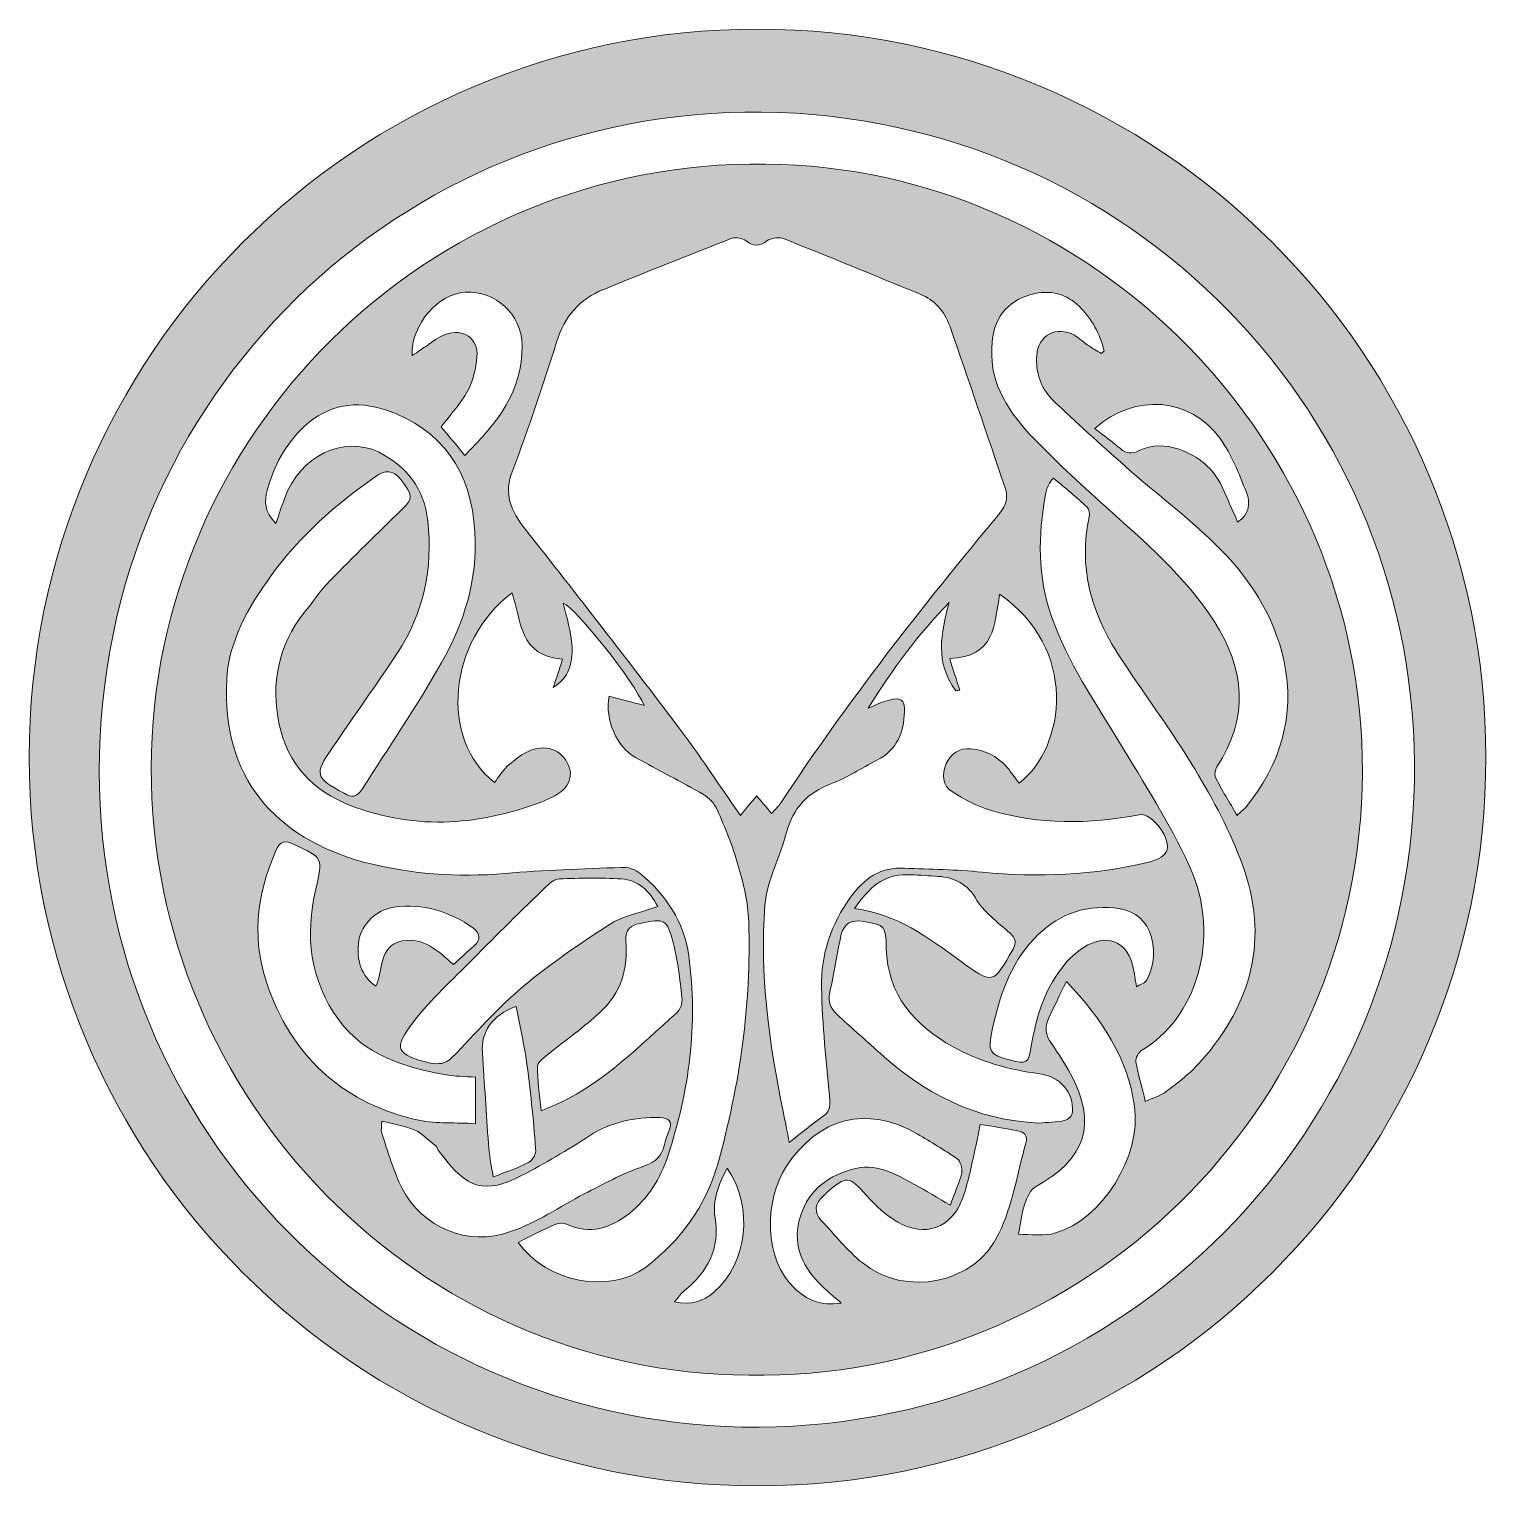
# Model space of a CAD drawing. Header units: inches. Extents: x -8.9 to 6.9, y 0.1 to 10.3.
# Drawn here: x 0.164 to 3.164, y 3.728 to 6.728 of the extents above; entities that cross this region are included whole.
import ezdxf

# ---------------------------------------------------------------- set-up
doc = ezdxf.new("R2010")
doc.units = ezdxf.units.IN
doc.header["$MEASUREMENT"] = 0
doc.layers.add('CTHULU PACK 1-10', color=7, linetype='Continuous', lineweight=0)

msp = doc.modelspace()

# ---------------------------------------------------------------- hatches: boundary and pattern name
at = {"layer": 'CTHULU PACK 1-10', "true_color": 0x000000, "transparency": 33554687}
h = msp.add_hatch(color=18, dxfattribs=at)
h.dxf.hatch_style = 2
edge = h.paths.add_edge_path()
edge.add_spline(control_points=[(2.6167, 5.8849), (2.6403, 5.8515), (2.6556, 5.8126), (2.6709, 5.7737), (2.6792, 5.7529), (2.6778, 5.7293), (2.6528, 5.7126), (2.6417, 5.7376), (2.632, 5.7612), (2.6209, 5.7849), (2.6028, 5.8237), (2.5723, 5.8487), (2.532, 5.8626), (2.5042, 5.8724), (2.4765, 5.8724), (2.4501, 5.8599), (2.4348, 5.8529), (2.4237, 5.8529), (2.4112, 5.864), (2.3945, 5.8779), (2.3778, 5.8904), (2.3584, 5.9057), (2.4431, 5.9793), (2.5542, 5.9696), (2.6167, 5.8849)], knot_values=[0, 0, 0, 0, 1, 1, 1, 2, 2, 2, 3, 3, 3, 4, 4, 4, 5, 5, 5, 6, 6, 6, 7, 7, 7, 8, 8, 8, 8], degree=3, periodic=0)
edge = h.paths.add_edge_path()
edge.add_spline(control_points=[(2.6681, 5.1237), (2.664, 5.1196), (2.6584, 5.1154), (2.6515, 5.1085), (2.6362, 5.1362), (2.6195, 5.1612), (2.607, 5.1876), (2.6042, 5.1932), (2.607, 5.2029), (2.6098, 5.2085), (2.6765, 5.3099), (2.6681, 5.4112), (2.6042, 5.5085), (2.5445, 5.6015), (2.4612, 5.6724), (2.3806, 5.7446), (2.3265, 5.7932), (2.2737, 5.8418), (2.2237, 5.8946), (2.1751, 5.9474), (2.139, 6.0071), (2.1473, 6.0849), (2.1528, 6.139), (2.1834, 6.1724), (2.2362, 6.1835), (2.2709, 6.1904), (2.3001, 6.1821), (2.3265, 6.1571), (2.3528, 6.1307), (2.3695, 6.1001), (2.3778, 6.0654), (2.3765, 6.064), (2.3737, 6.0612), (2.3723, 6.0599), (2.3626, 6.0654), (2.3528, 6.071), (2.3431, 6.0779), (2.3348, 6.0835), (2.3265, 6.0918), (2.3167, 6.0974), (2.2792, 6.1182), (2.2417, 6.0974), (2.239, 6.0557), (2.2362, 6.021), (2.2473, 5.989), (2.2709, 5.9654), (2.3195, 5.9182), (2.3695, 5.8737), (2.4209, 5.8279), (2.482, 5.7737), (2.5473, 5.7251), (2.6056, 5.6682), (2.6751, 5.6015), (2.7278, 5.521), (2.7487, 5.4251), (2.7709, 5.314), (2.7417, 5.2126), (2.6681, 5.1237)], knot_values=[0, 0, 0, 0, 1, 1, 1, 2, 2, 2, 3, 3, 3, 4, 4, 4, 5, 5, 5, 6, 6, 6, 7, 7, 7, 8, 8, 8, 9, 9, 9, 10, 10, 10, 11, 11, 11, 12, 12, 12, 13, 13, 13, 14, 14, 14, 15, 15, 15, 16, 16, 16, 17, 17, 17, 18, 18, 18, 19, 19, 19, 19], degree=3, periodic=0)
edge = h.paths.add_edge_path()
edge.add_spline(control_points=[(2.5778, 4.6029), (2.557, 4.5793), (2.5306, 4.5585), (2.5042, 4.539), (2.4931, 4.5307), (2.4792, 4.5279), (2.4626, 4.5196), (2.4556, 4.5501), (2.4473, 4.5751), (2.4431, 4.6015), (2.4417, 4.6085), (2.4487, 4.621), (2.4556, 4.6251), (2.5626, 4.6876), (2.6237, 4.8515), (2.5528, 5.0057), (2.5126, 5.0932), (2.4598, 5.1751), (2.4098, 5.2585), (2.3584, 5.3432), (2.3028, 5.4237), (2.2695, 5.5182), (2.2403, 5.6001), (2.2417, 5.6849), (2.257, 5.7696), (2.2584, 5.7779), (2.2612, 5.7849), (2.2653, 5.7932), (2.2667, 5.796), (2.2681, 5.7974), (2.2737, 5.8029), (2.2973, 5.7835), (2.3209, 5.764), (2.3431, 5.7432), (2.3473, 5.739), (2.3487, 5.7293), (2.3473, 5.7237), (2.3251, 5.6224), (2.3501, 5.5293), (2.4042, 5.4446), (2.457, 5.3626), (2.5153, 5.2862), (2.5653, 5.2029), (2.6028, 5.1404), (2.6376, 5.0751), (2.6626, 5.0071), (2.7181, 4.8557), (2.682, 4.721), (2.5778, 4.6029)], knot_values=[0, 0, 0, 0, 1, 1, 1, 2, 2, 2, 3, 3, 3, 4, 4, 4, 5, 5, 5, 6, 6, 6, 7, 7, 7, 8, 8, 8, 9, 9, 9, 10, 10, 10, 11, 11, 11, 12, 12, 12, 13, 13, 13, 14, 14, 14, 15, 15, 15, 16, 16, 16, 16], degree=3, periodic=0)
edge = h.paths.add_edge_path()
edge.add_spline(control_points=[(2.2778, 4.2487), (2.2542, 4.2418), (2.2265, 4.246), (2.2015, 4.246), (2.2056, 4.2668), (2.207, 4.2876), (2.214, 4.3071), (2.2181, 4.321), (2.2265, 4.339), (2.2376, 4.3446), (2.3403, 4.4001), (2.364, 4.4751), (2.3084, 4.5765), (2.2973, 4.5974), (2.2834, 4.6182), (2.2695, 4.639), (2.257, 4.6557), (2.2542, 4.6724), (2.264, 4.6918), (2.2751, 4.7154), (2.2862, 4.739), (2.3001, 4.7668), (2.3737, 4.689), (2.4265, 4.6085), (2.4403, 4.5099), (2.4556, 4.4071), (2.3723, 4.2751), (2.2778, 4.2487)], knot_values=[0, 0, 0, 0, 1, 1, 1, 2, 2, 2, 3, 3, 3, 4, 4, 4, 5, 5, 5, 6, 6, 6, 7, 7, 7, 8, 8, 8, 9, 9, 9, 9], degree=3, periodic=0)
edge = h.paths.add_edge_path()
edge.add_spline(control_points=[(1.8792, 4.1876), (1.8487, 4.2126), (1.8237, 4.2446), (1.7959, 4.2737), (1.7792, 4.2918), (1.782, 4.3099), (1.8001, 4.3251), (1.8015, 4.3265), (1.8042, 4.3293), (1.8056, 4.3307), (1.8487, 4.3682), (1.8515, 4.3668), (1.889, 4.3251), (1.907, 4.3043), (1.9292, 4.2849), (1.9528, 4.271), (2.0084, 4.239), (2.064, 4.2585), (2.0862, 4.3196), (2.0987, 4.3543), (2.1056, 4.3932), (2.114, 4.4293), (2.1167, 4.4418), (2.1195, 4.4557), (2.1223, 4.4724), (2.1487, 4.4682), (2.1723, 4.464), (2.1973, 4.4599), (2.2126, 4.4571), (2.2209, 4.4501), (2.2167, 4.4335), (2.1987, 4.371), (2.189, 4.3057), (2.1612, 4.2474), (2.1126, 4.1432), (1.9681, 4.1154), (1.8792, 4.1876)], knot_values=[0, 0, 0, 0, 1, 1, 1, 2, 2, 2, 3, 3, 3, 4, 4, 4, 5, 5, 5, 6, 6, 6, 7, 7, 7, 8, 8, 8, 9, 9, 9, 10, 10, 10, 11, 11, 11, 12, 12, 12, 12], degree=3, periodic=0)
edge = h.paths.add_edge_path()
edge.add_spline(control_points=[(1.7403, 4.1349), (1.6778, 4.1932), (1.6765, 4.3154), (1.7237, 4.3862), (1.789, 4.4862), (1.889, 4.5126), (1.9931, 4.4529), (2.0209, 4.4362), (2.0487, 4.4196), (2.0751, 4.4015), (2.082, 4.396), (2.0862, 4.3821), (2.0848, 4.3724), (2.0792, 4.3515), (2.0695, 4.3307), (2.0612, 4.3057), (2.0348, 4.321), (2.0112, 4.3362), (1.9876, 4.3487), (1.9473, 4.371), (1.907, 4.3946), (1.857, 4.3793), (1.8028, 4.364), (1.764, 4.3307), (1.7501, 4.2751), (1.7362, 4.2196), (1.7584, 4.1765), (1.7973, 4.139), (1.8084, 4.1279), (1.8209, 4.1182), (1.8362, 4.1043), (1.7931, 4.0974), (1.7653, 4.1112), (1.7403, 4.1349)], knot_values=[0, 0, 0, 0, 1, 1, 1, 2, 2, 2, 3, 3, 3, 4, 4, 4, 5, 5, 5, 6, 6, 6, 7, 7, 7, 8, 8, 8, 9, 9, 9, 10, 10, 10, 11, 11, 11, 11], degree=3, periodic=0)
edge = h.paths.add_edge_path()
edge.add_spline(control_points=[(2.2278, 4.6335), (2.2223, 4.5974), (2.2181, 4.596), (2.1848, 4.6043), (2.1403, 4.6168), (2.1376, 4.6224), (2.1473, 4.6668), (2.1626, 4.7362), (2.1834, 4.8015), (2.2334, 4.8543), (2.2778, 4.9029), (2.3334, 4.9237), (2.3987, 4.9182), (2.432, 4.9154), (2.4584, 4.9001), (2.4709, 4.8696), (2.4848, 4.8362), (2.482, 4.8015), (2.4653, 4.7696), (2.4626, 4.764), (2.4542, 4.7612), (2.4445, 4.7557), (2.4417, 4.7724), (2.4403, 4.7835), (2.4376, 4.7946), (2.4278, 4.8446), (2.3903, 4.8654), (2.3445, 4.8418), (2.3237, 4.8307), (2.3028, 4.8126), (2.289, 4.7918), (2.2542, 4.7474), (2.2376, 4.6918), (2.2278, 4.6335)], knot_values=[0, 0, 0, 0, 1, 1, 1, 2, 2, 2, 3, 3, 3, 4, 4, 4, 5, 5, 5, 6, 6, 6, 7, 7, 7, 8, 8, 8, 9, 9, 9, 10, 10, 10, 11, 11, 11, 11], degree=3, periodic=0)
edge = h.paths.add_edge_path()
edge.add_spline(control_points=[(1.864, 4.9168), (1.8931, 4.9599), (1.9237, 4.9876), (1.9723, 4.9862), (1.9917, 4.9862), (2.0098, 4.9849), (2.0292, 4.9835), (2.064, 4.9821), (2.0917, 4.9724), (2.1126, 4.939), (2.1292, 4.9099), (2.1584, 4.889), (2.1848, 4.8654), (2.1959, 4.8543), (2.1973, 4.8474), (2.1903, 4.8335), (2.1487, 4.7599), (2.1487, 4.7599), (2.0806, 4.8099), (2.0153, 4.8571), (1.9515, 4.9057), (1.864, 4.9168)], knot_values=[0, 0, 0, 0, 1, 1, 1, 2, 2, 2, 3, 3, 3, 4, 4, 4, 5, 5, 5, 6, 6, 6, 7, 7, 7, 7], degree=3, periodic=0)
edge = h.paths.add_edge_path()
edge.add_spline(control_points=[(1.882, 4.8904), (1.9278, 4.8821), (1.9278, 4.8821), (1.9292, 4.8349), (1.932, 4.7376), (1.9876, 4.6765), (2.0667, 4.6321), (2.1223, 4.6015), (2.182, 4.5849), (2.2445, 4.5765), (2.2876, 4.571), (2.3153, 4.539), (2.3126, 4.4974), (2.3126, 4.4918), (2.3042, 4.4821), (2.2973, 4.4807), (2.2792, 4.4765), (2.2612, 4.4765), (2.2431, 4.4751), (2.114, 4.4807), (2.0056, 4.5362), (1.9126, 4.6224), (1.8862, 4.646), (1.8598, 4.6696), (1.8334, 4.6932), (1.8181, 4.7071), (1.807, 4.721), (1.8126, 4.7446), (1.8223, 4.7835), (1.8278, 4.8237), (1.8362, 4.864), (1.8431, 4.8862), (1.8584, 4.8946), (1.882, 4.8904)], knot_values=[0, 0, 0, 0, 1, 1, 1, 2, 2, 2, 3, 3, 3, 4, 4, 4, 5, 5, 5, 6, 6, 6, 7, 7, 7, 8, 8, 8, 9, 9, 9, 10, 10, 10, 11, 11, 11, 11], degree=3, periodic=0)
edge = h.paths.add_edge_path()
edge.add_spline(control_points=[(1.6792, 4.9237), (1.6834, 4.9751), (1.7112, 5.0237), (1.7237, 5.0737), (1.7376, 5.1237), (1.7667, 5.1557), (1.8153, 5.1737), (1.8487, 5.1862), (1.8778, 5.2057), (1.9098, 5.2224), (1.9515, 5.2432), (1.9653, 5.2793), (1.9667, 5.3224), (1.9681, 5.3474), (1.9584, 5.3529), (1.9348, 5.346), (1.9223, 5.3432), (1.9112, 5.3376), (1.8917, 5.3293), (1.9431, 5.4112), (1.9959, 5.4821), (2.0584, 5.5474), (2.0417, 5.4835), (2.0292, 5.4224), (2.0723, 5.3654), (2.0751, 5.3654), (2.0778, 5.3668), (2.0806, 5.3668), (2.0737, 5.3876), (2.0667, 5.4085), (2.0598, 5.4321), (2.1528, 5.4335), (2.1515, 5.5015), (2.1626, 5.564), (2.3237, 5.4543), (2.3001, 5.2501), (2.2028, 5.1751), (2.1959, 5.1849), (2.189, 5.1932), (2.182, 5.2029), (2.1612, 5.2279), (2.1362, 5.2432), (2.1028, 5.246), (2.0792, 5.2474), (2.0626, 5.2362), (2.0528, 5.2154), (2.0431, 5.1932), (2.0445, 5.1696), (2.0653, 5.1571), (2.089, 5.1418), (2.1153, 5.1279), (2.1431, 5.1196), (2.2445, 5.089), (2.3459, 5.0904), (2.4501, 5.1099), (2.4765, 5.1154), (2.5195, 5.0571), (2.5056, 5.0335), (2.5001, 5.0224), (2.4834, 5.0154), (2.4695, 5.0126), (2.357, 4.9849), (2.2417, 4.9807), (2.1265, 4.9918), (2.0737, 4.9974), (2.0195, 4.9974), (1.9667, 5.0001), (1.9167, 5.0029), (1.8834, 4.9779), (1.8556, 4.9404), (1.8153, 4.8849), (1.7945, 4.8224), (1.7959, 4.7543), (1.7973, 4.6779), (1.8056, 4.6001), (1.8126, 4.5237), (1.814, 4.5071), (1.8112, 4.4974), (1.7973, 4.4876), (1.7751, 4.4724), (1.7542, 4.4543), (1.7292, 4.4349), (1.7251, 4.4585), (1.7209, 4.4793), (1.7167, 4.4987), (1.6876, 4.6404), (1.6681, 4.7821), (1.6792, 4.9237)], knot_values=[0, 0, 0, 0, 1, 1, 1, 2, 2, 2, 3, 3, 3, 4, 4, 4, 5, 5, 5, 6, 6, 6, 7, 7, 7, 8, 8, 8, 9, 9, 9, 10, 10, 10, 11, 11, 11, 12, 12, 12, 13, 13, 13, 14, 14, 14, 15, 15, 15, 16, 16, 16, 17, 17, 17, 18, 18, 18, 19, 19, 19, 20, 20, 20, 21, 21, 21, 22, 22, 22, 23, 23, 23, 24, 24, 24, 25, 25, 25, 26, 26, 26, 27, 27, 27, 28, 28, 28, 29, 29, 29, 29], degree=3, periodic=0)
edge = h.paths.add_edge_path()
edge.add_spline(control_points=[(1.6292, 5.1085), (1.5848, 5.171), (1.5445, 5.2335), (1.5001, 5.2918), (1.3973, 5.4279), (1.2917, 5.564), (1.1862, 5.6974), (1.1556, 5.7362), (1.1403, 5.771), (1.1598, 5.8196), (1.1931, 5.9071), (1.2223, 5.9946), (1.2501, 6.0835), (1.2667, 6.1362), (1.2973, 6.1724), (1.3473, 6.1918), (1.4348, 6.2279), (1.5237, 6.2626), (1.6112, 6.2974), (1.6195, 6.3001), (1.6334, 6.2974), (1.6403, 6.2918), (1.6556, 6.2807), (1.6681, 6.2793), (1.6834, 6.2918), (1.6917, 6.2974), (1.7056, 6.3001), (1.7153, 6.2974), (1.8098, 6.2599), (1.9042, 6.221), (1.9987, 6.1821), (2.0292, 6.1696), (2.0487, 6.1474), (2.0598, 6.1168), (2.0987, 6.0057), (2.1362, 5.8946), (2.1737, 5.7835), (2.1806, 5.764), (2.1765, 5.7474), (2.1626, 5.7307), (2.0028, 5.539), (1.8487, 5.3418), (1.7112, 5.1335), (1.707, 5.1265), (1.7001, 5.121), (1.6931, 5.1126), (1.682, 5.1265), (1.6723, 5.1362), (1.6626, 5.1487), (1.6515, 5.1362), (1.6403, 5.1237), (1.6292, 5.1085)], knot_values=[0, 0, 0, 0, 1, 1, 1, 2, 2, 2, 3, 3, 3, 4, 4, 4, 5, 5, 5, 6, 6, 6, 7, 7, 7, 8, 8, 8, 9, 9, 9, 10, 10, 10, 11, 11, 11, 12, 12, 12, 13, 13, 13, 14, 14, 14, 15, 15, 15, 16, 16, 16, 17, 17, 17, 17], degree=3, periodic=0)
edge = h.paths.add_edge_path()
edge.add_spline(control_points=[(1.582, 4.3904), (1.557, 4.3029), (1.5056, 4.2335), (1.4334, 4.1779), (1.3598, 4.1224), (1.2306, 4.146), (1.1709, 4.2293), (1.1987, 4.2432), (1.2223, 4.2557), (1.2487, 4.2668), (1.2556, 4.2696), (1.2653, 4.2696), (1.2709, 4.2668), (1.3195, 4.2446), (1.3612, 4.2585), (1.4001, 4.289), (1.439, 4.3196), (1.464, 4.3612), (1.4792, 4.4071), (1.5237, 4.5418), (1.5417, 4.6779), (1.5223, 4.8196), (1.5126, 4.889), (1.4765, 4.9446), (1.4223, 4.989), (1.4126, 4.9974), (1.3959, 5.0029), (1.3834, 5.0015), (1.3042, 4.9987), (1.2237, 4.996), (1.1445, 4.989), (1.0459, 4.9807), (0.9487, 4.9876), (0.8528, 5.0126), (0.6709, 5.0626), (0.5598, 5.1862), (0.5709, 5.3876), (0.5751, 5.4682), (0.6153, 5.5376), (0.6626, 5.6029), (0.7209, 5.6835), (0.7945, 5.7487), (0.8765, 5.8057), (0.8973, 5.821), (0.9126, 5.821), (0.9292, 5.8001), (0.9542, 5.7696), (0.9556, 5.7612), (0.932, 5.739), (0.882, 5.6904), (0.832, 5.6418), (0.7834, 5.5918), (0.764, 5.5724), (0.7487, 5.5487), (0.7306, 5.5265), (0.6765, 5.4585), (0.6612, 5.3793), (0.6792, 5.296), (0.6959, 5.214), (0.7487, 5.1599), (0.8251, 5.1293), (0.9626, 5.0765), (1.0987, 5.0876), (1.232, 5.1418), (1.2751, 5.1599), (1.2876, 5.1876), (1.2723, 5.2168), (1.2556, 5.2487), (1.2209, 5.2571), (1.1834, 5.2362), (1.1709, 5.2293), (1.1598, 5.2196), (1.1487, 5.2099), (1.139, 5.2001), (1.1306, 5.1876), (1.1223, 5.1765), (1.0084, 5.2654), (1.0265, 5.4682), (1.1584, 5.5668), (1.1778, 5.5112), (1.1723, 5.4362), (1.2626, 5.4307), (1.2556, 5.4099), (1.2501, 5.3904), (1.2431, 5.3724), (1.2765, 5.3918), (1.2834, 5.4237), (1.282, 5.4557), (1.2806, 5.4862), (1.2709, 5.5168), (1.264, 5.546), (1.289, 5.5362), (1.4098, 5.3849), (1.4306, 5.3349), (1.4056, 5.3418), (1.3834, 5.3474), (1.3584, 5.3543), (1.3487, 5.3057), (1.3751, 5.2487), (1.4126, 5.2279), (1.4598, 5.2015), (1.507, 5.1779), (1.5528, 5.1515), (1.564, 5.1446), (1.5751, 5.1335), (1.5806, 5.121), (1.5973, 5.0835), (1.6126, 5.046), (1.6237, 5.0071), (1.6348, 4.9696), (1.6445, 4.9293), (1.6459, 4.8904), (1.6515, 4.7196), (1.6278, 4.5543), (1.582, 4.3904)], knot_values=[0, 0, 0, 0, 1, 1, 1, 2, 2, 2, 3, 3, 3, 4, 4, 4, 5, 5, 5, 6, 6, 6, 7, 7, 7, 8, 8, 8, 9, 9, 9, 10, 10, 10, 11, 11, 11, 12, 12, 12, 13, 13, 13, 14, 14, 14, 15, 15, 15, 16, 16, 16, 17, 17, 17, 18, 18, 18, 19, 19, 19, 20, 20, 20, 21, 21, 21, 22, 22, 22, 23, 23, 23, 24, 24, 24, 25, 25, 25, 26, 26, 26, 27, 27, 27, 28, 28, 28, 29, 29, 29, 30, 30, 30, 31, 31, 31, 32, 32, 32, 33, 33, 33, 34, 34, 34, 35, 35, 35, 36, 36, 36, 37, 37, 37, 38, 38, 38, 38], degree=3, periodic=0)
edge = h.paths.add_edge_path()
edge.add_spline(control_points=[(1.5737, 4.1265), (1.5528, 4.1085), (1.5278, 4.0987), (1.4931, 4.1071), (1.5015, 4.1154), (1.5056, 4.1237), (1.5126, 4.1293), (1.5612, 4.1682), (1.5876, 4.2168), (1.5765, 4.2807), (1.5709, 4.3154), (1.5834, 4.3487), (1.6015, 4.3821), (1.657, 4.3015), (1.6431, 4.1862), (1.5737, 4.1265)], knot_values=[0, 0, 0, 0, 1, 1, 1, 2, 2, 2, 3, 3, 3, 4, 4, 4, 5, 5, 5, 5], degree=3, periodic=0)
edge = h.paths.add_edge_path()
edge.add_spline(control_points=[(0.932, 4.3404), (0.914, 4.3765), (0.9028, 4.4168), (0.8903, 4.4543), (0.8876, 4.4612), (0.8903, 4.4682), (0.8903, 4.4793), (0.9153, 4.4724), (0.9376, 4.4696), (0.957, 4.4612), (0.9737, 4.4543), (0.9862, 4.439), (1.0015, 4.4279), (1.0042, 4.4251), (1.0056, 4.4196), (1.0084, 4.4168), (1.0667, 4.3362), (1.1042, 4.3293), (1.1778, 4.3668), (1.2265, 4.3918), (1.2723, 4.4196), (1.3181, 4.4487), (1.3626, 4.4779), (1.4112, 4.4876), (1.4626, 4.4862), (1.482, 4.4862), (1.489, 4.4779), (1.482, 4.4599), (1.4765, 4.4474), (1.4737, 4.4349), (1.4695, 4.421), (1.4626, 4.4015), (1.4487, 4.3932), (1.4265, 4.3849), (1.3848, 4.371), (1.3459, 4.3487), (1.307, 4.3293), (1.257, 4.3029), (1.2084, 4.2696), (1.1556, 4.2515), (1.0681, 4.2196), (0.9737, 4.2599), (0.932, 4.3404)], knot_values=[0, 0, 0, 0, 1, 1, 1, 2, 2, 2, 3, 3, 3, 4, 4, 4, 5, 5, 5, 6, 6, 6, 7, 7, 7, 8, 8, 8, 9, 9, 9, 10, 10, 10, 11, 11, 11, 12, 12, 12, 13, 13, 13, 14, 14, 14, 14], degree=3, periodic=0)
edge = h.paths.add_edge_path()
edge.add_spline(control_points=[(1.0806, 4.8404), (1.0667, 4.8279), (1.0528, 4.8154), (1.0376, 4.8015), (1.007, 4.8293), (0.9765, 4.8585), (0.932, 4.8501), (0.882, 4.839), (0.8945, 4.789), (0.8778, 4.7571), (0.8487, 4.7765), (0.8362, 4.8112), (0.8431, 4.8515), (0.8501, 4.8862), (0.8778, 4.914), (0.9153, 4.9196), (0.9751, 4.9279), (1.0292, 4.9112), (1.0792, 4.8765), (1.0931, 4.864), (1.0945, 4.8529), (1.0806, 4.8404)], knot_values=[0, 0, 0, 0, 1, 1, 1, 2, 2, 2, 3, 3, 3, 4, 4, 4, 5, 5, 5, 6, 6, 6, 7, 7, 7, 7], degree=3, periodic=0)
edge = h.paths.add_edge_path()
edge.add_spline(control_points=[(1.207, 4.4224), (1.2084, 4.4126), (1.2015, 4.3987), (1.1931, 4.3946), (1.1709, 4.3821), (1.1473, 4.3751), (1.1195, 4.364), (1.1153, 4.3904), (1.1112, 4.4112), (1.1098, 4.4321), (1.1056, 4.4946), (1.1015, 4.5571), (1.0973, 4.6196), (1.0945, 4.664), (1.1167, 4.696), (1.1667, 4.7154), (1.1737, 4.6779), (1.182, 4.6432), (1.1876, 4.6071), (1.1959, 4.5446), (1.2028, 4.4835), (1.207, 4.4224)], knot_values=[0, 0, 0, 0, 1, 1, 1, 2, 2, 2, 3, 3, 3, 4, 4, 4, 5, 5, 5, 6, 6, 6, 7, 7, 7, 7], degree=3, periodic=0)
edge = h.paths.add_edge_path()
edge.add_spline(control_points=[(1.3626, 4.8862), (1.3001, 4.846), (1.239, 4.8043), (1.182, 4.7571), (1.1292, 4.7126), (1.0834, 4.6599), (1.0348, 4.6099), (1.0209, 4.596), (1.007, 4.596), (0.9903, 4.5987), (0.9195, 4.6154), (0.9126, 4.6279), (0.9556, 4.6835), (0.9917, 4.7307), (1.0362, 4.771), (1.0778, 4.8126), (1.1278, 4.864), (1.1778, 4.9126), (1.2292, 4.9626), (1.2362, 4.9696), (1.2459, 4.9779), (1.2556, 4.9779), (1.2987, 4.9793), (1.3403, 4.9807), (1.3834, 4.9779), (1.4195, 4.9751), (1.4417, 4.9529), (1.4584, 4.921), (1.4251, 4.9085), (1.3903, 4.9029), (1.3626, 4.8862)], knot_values=[0, 0, 0, 0, 1, 1, 1, 2, 2, 2, 3, 3, 3, 4, 4, 4, 5, 5, 5, 6, 6, 6, 7, 7, 7, 8, 8, 8, 9, 9, 9, 10, 10, 10, 10], degree=3, periodic=0)
edge = h.paths.add_edge_path()
edge.add_spline(control_points=[(1.3931, 4.8501), (1.3917, 4.8737), (1.4015, 4.8821), (1.4223, 4.8862), (1.4723, 4.8974), (1.4778, 4.8946), (1.4903, 4.846), (1.5001, 4.8099), (1.5042, 4.771), (1.5084, 4.7335), (1.5098, 4.7237), (1.5056, 4.7085), (1.4973, 4.7015), (1.4209, 4.6349), (1.3515, 4.5612), (1.257, 4.5168), (1.2473, 4.5126), (1.2376, 4.5085), (1.2181, 4.5001), (1.2153, 4.5349), (1.2098, 4.564), (1.2112, 4.5918), (1.2112, 4.6015), (1.2265, 4.6112), (1.2362, 4.6196), (1.2709, 4.6474), (1.307, 4.6724), (1.339, 4.7029), (1.3834, 4.7418), (1.3973, 4.7946), (1.3931, 4.8501)], knot_values=[0, 0, 0, 0, 1, 1, 1, 2, 2, 2, 3, 3, 3, 4, 4, 4, 5, 5, 5, 6, 6, 6, 7, 7, 7, 8, 8, 8, 9, 9, 9, 10, 10, 10, 10], degree=3, periodic=0)
edge = h.paths.add_edge_path()
edge.add_spline(control_points=[(0.6584, 4.7487), (0.6209, 4.8474), (0.6306, 4.9418), (0.6723, 5.0362), (0.6806, 5.0557), (0.6917, 5.0585), (0.7098, 5.0487), (0.7695, 5.021), (0.7695, 5.021), (0.7542, 4.9571), (0.732, 4.8612), (0.7417, 4.7696), (0.8015, 4.6876), (0.8542, 4.6154), (0.9348, 4.5904), (1.0195, 4.5751), (1.0403, 4.571), (1.0612, 4.571), (1.0834, 4.5696), (1.0834, 4.539), (1.0834, 4.5085), (1.0834, 4.4737), (1.0431, 4.4765), (1.0042, 4.4737), (0.9667, 4.4807), (0.8167, 4.514), (0.7126, 4.6043), (0.6584, 4.7487)], knot_values=[0, 0, 0, 0, 1, 1, 1, 2, 2, 2, 3, 3, 3, 4, 4, 4, 5, 5, 5, 6, 6, 6, 7, 7, 7, 8, 8, 8, 9, 9, 9, 9], degree=3, periodic=0)
edge = h.paths.add_edge_path()
edge.add_spline(control_points=[(0.6542, 5.7779), (0.6681, 5.8279), (0.6917, 5.8737), (0.7306, 5.9099), (0.7806, 5.9557), (0.8376, 5.964), (0.9001, 5.9432), (1.014, 5.9043), (1.0751, 5.8168), (1.082, 5.6918), (1.0876, 5.5946), (1.0598, 5.5043), (1.0126, 5.4224), (0.9626, 5.3335), (0.9042, 5.2487), (0.8501, 5.1626), (0.839, 5.146), (0.8292, 5.1446), (0.8126, 5.1543), (0.7528, 5.1862), (0.7501, 5.1932), (0.789, 5.2487), (0.8334, 5.314), (0.8792, 5.3779), (0.9223, 5.4432), (0.9765, 5.5251), (0.9959, 5.6182), (0.9848, 5.7154), (0.9778, 5.7807), (0.9417, 5.8279), (0.8834, 5.8571), (0.8098, 5.8918), (0.7223, 5.8487), (0.6903, 5.7626), (0.6848, 5.7474), (0.6792, 5.7307), (0.6723, 5.7099), (0.6473, 5.7335), (0.6487, 5.7557), (0.6542, 5.7779)], knot_values=[0, 0, 0, 0, 1, 1, 1, 2, 2, 2, 3, 3, 3, 4, 4, 4, 5, 5, 5, 6, 6, 6, 7, 7, 7, 8, 8, 8, 9, 9, 9, 10, 10, 10, 11, 11, 11, 12, 12, 12, 13, 13, 13, 13], degree=3, periodic=0)
edge = h.paths.add_edge_path()
edge.add_spline(control_points=[(1.0626, 6.1862), (1.1251, 6.189), (1.1778, 6.1418), (1.1792, 6.0765), (1.1806, 5.9821), (1.1278, 5.9168), (1.0612, 5.8501), (1.0431, 5.8724), (1.0278, 5.8904), (1.0126, 5.9085), (1.032, 5.9349), (1.0528, 5.9571), (1.0667, 5.9821), (1.0778, 6.0029), (1.0848, 6.0293), (1.0862, 6.0529), (1.089, 6.0918), (1.0584, 6.1126), (1.0209, 6.0987), (1.007, 6.0946), (0.9945, 6.0835), (0.982, 6.0751), (0.9723, 6.0696), (0.964, 6.0626), (0.9528, 6.0557), (0.9501, 6.1196), (1.007, 6.1835), (1.0626, 6.1862)], knot_values=[0, 0, 0, 0, 1, 1, 1, 2, 2, 2, 3, 3, 3, 4, 4, 4, 5, 5, 5, 6, 6, 6, 7, 7, 7, 8, 8, 8, 9, 9, 9, 9], degree=3, periodic=0)
edge = h.paths.add_edge_path()
edge.add_spline(control_points=[(1.6806, 6.4501), (0.9806, 6.4585), (0.4167, 5.889), (0.4153, 5.2071), (0.414, 4.5237), (0.9681, 3.9599), (1.6459, 3.9557), (2.332, 3.9446), (2.9056, 4.5015), (2.9098, 5.1974), (2.9126, 5.8765), (2.3556, 6.4432), (1.6806, 6.4501)], knot_values=[0, 0, 0, 0, 1, 1, 1, 2, 2, 2, 3, 3, 3, 4, 4, 4, 4], degree=3, periodic=0)
edge = h.paths.add_edge_path()
edge.add_spline(control_points=[(1.632, 3.8487), (0.9042, 3.8654), (0.3084, 4.4543), (0.3084, 5.2001), (0.3084, 5.9751), (0.9334, 6.5654), (1.6723, 6.5571), (2.432, 6.5487), (3.0306, 5.9307), (3.0167, 5.1807), (3.0028, 4.4279), (2.3876, 3.8362), (1.632, 3.8487)], knot_values=[0, 0, 0, 0, 1, 1, 1, 2, 2, 2, 3, 3, 3, 4, 4, 4, 4], degree=3, periodic=0)
edge = h.paths.add_edge_path()
edge.add_spline(control_points=[(1.664, 6.7279), (0.8362, 6.7279), (0.164, 6.0557), (0.164, 5.2279), (0.164, 4.4001), (0.8362, 3.7279), (1.664, 3.7279), (2.4917, 3.7279), (3.164, 4.4001), (3.164, 5.2279), (3.164, 6.0557), (2.4917, 6.7279), (1.664, 6.7279)], knot_values=[0, 0, 0, 0, 1, 1, 1, 2, 2, 2, 3, 3, 3, 4, 4, 4, 4], degree=3, periodic=0)

# ---------------------------------------------------------------- linework, layer by layer
at = {"layer": 'CTHULU PACK 1-10'}
for points, knots in [([(1.664, 6.7279), (0.8362, 6.7279), (0.164, 6.0557), (0.164, 5.2279), (0.164, 4.4001), (0.8362, 3.7279), (1.664, 3.7279), (2.4917, 3.7279), (3.164, 4.4001), (3.164, 5.2279), (3.164, 6.0557), (2.4917, 6.7279), (1.664, 6.7279)], [0, 0, 0, 0, 1, 1, 1, 2, 2, 2, 3, 3, 3, 4, 4, 4, 4]), ([(1.632, 3.8487), (0.9042, 3.8654), (0.3084, 4.4543), (0.3084, 5.2001), (0.3084, 5.9751), (0.9334, 6.5654), (1.6723, 6.5571), (2.432, 6.5487), (3.0306, 5.9307), (3.0167, 5.1807), (3.0028, 4.4279), (2.3876, 3.8362), (1.632, 3.8487)], [0, 0, 0, 0, 1, 1, 1, 2, 2, 2, 3, 3, 3, 4, 4, 4, 4]), ([(1.6806, 6.4501), (0.9806, 6.4585), (0.4167, 5.889), (0.4153, 5.2071), (0.414, 4.5237), (0.9681, 3.9599), (1.6459, 3.9557), (2.332, 3.9446), (2.9056, 4.5015), (2.9098, 5.1974), (2.9126, 5.8765), (2.3556, 6.4432), (1.6806, 6.4501)], [0, 0, 0, 0, 1, 1, 1, 2, 2, 2, 3, 3, 3, 4, 4, 4, 4]), ([(1.6292, 5.1085), (1.5848, 5.171), (1.5445, 5.2335), (1.5001, 5.2918), (1.3973, 5.4279), (1.2917, 5.564), (1.1862, 5.6974), (1.1556, 5.7362), (1.1403, 5.771), (1.1598, 5.8196), (1.1931, 5.9071), (1.2223, 5.9946), (1.2501, 6.0835), (1.2667, 6.1362), (1.2973, 6.1724), (1.3473, 6.1918), (1.4348, 6.2279), (1.5237, 6.2626), (1.6112, 6.2974), (1.6195, 6.3001), (1.6334, 6.2974), (1.6403, 6.2918), (1.6556, 6.2807), (1.6681, 6.2793), (1.6834, 6.2918), (1.6917, 6.2974), (1.7056, 6.3001), (1.7153, 6.2974), (1.8098, 6.2599), (1.9042, 6.221), (1.9987, 6.1821), (2.0292, 6.1696), (2.0487, 6.1474), (2.0598, 6.1168), (2.0987, 6.0057), (2.1362, 5.8946), (2.1737, 5.7835), (2.1806, 5.764), (2.1765, 5.7474), (2.1626, 5.7307), (2.0028, 5.539), (1.8487, 5.3418), (1.7112, 5.1335), (1.707, 5.1265), (1.7001, 5.121), (1.6931, 5.1126), (1.682, 5.1265), (1.6723, 5.1362), (1.6626, 5.1487), (1.6515, 5.1362), (1.6403, 5.1237), (1.6292, 5.1085)], [0, 0, 0, 0, 1, 1, 1, 2, 2, 2, 3, 3, 3, 4, 4, 4, 5, 5, 5, 6, 6, 6, 7, 7, 7, 8, 8, 8, 9, 9, 9, 10, 10, 10, 11, 11, 11, 12, 12, 12, 13, 13, 13, 14, 14, 14, 15, 15, 15, 16, 16, 16, 17, 17, 17, 17]), ([(1.0626, 6.1862), (1.1251, 6.189), (1.1778, 6.1418), (1.1792, 6.0765), (1.1806, 5.9821), (1.1278, 5.9168), (1.0612, 5.8501), (1.0431, 5.8724), (1.0278, 5.8904), (1.0126, 5.9085), (1.032, 5.9349), (1.0528, 5.9571), (1.0667, 5.9821), (1.0778, 6.0029), (1.0848, 6.0293), (1.0862, 6.0529), (1.089, 6.0918), (1.0584, 6.1126), (1.0209, 6.0987), (1.007, 6.0946), (0.9945, 6.0835), (0.982, 6.0751), (0.9723, 6.0696), (0.964, 6.0626), (0.9528, 6.0557), (0.9501, 6.1196), (1.007, 6.1835), (1.0626, 6.1862)], [0, 0, 0, 0, 1, 1, 1, 2, 2, 2, 3, 3, 3, 4, 4, 4, 5, 5, 5, 6, 6, 6, 7, 7, 7, 8, 8, 8, 9, 9, 9, 9]), ([(2.6681, 5.1237), (2.664, 5.1196), (2.6584, 5.1154), (2.6515, 5.1085), (2.6362, 5.1362), (2.6195, 5.1612), (2.607, 5.1876), (2.6042, 5.1932), (2.607, 5.2029), (2.6098, 5.2085), (2.6765, 5.3099), (2.6681, 5.4112), (2.6042, 5.5085), (2.5445, 5.6015), (2.4612, 5.6724), (2.3806, 5.7446), (2.3265, 5.7932), (2.2737, 5.8418), (2.2237, 5.8946), (2.1751, 5.9474), (2.139, 6.0071), (2.1473, 6.0849), (2.1528, 6.139), (2.1834, 6.1724), (2.2362, 6.1835), (2.2709, 6.1904), (2.3001, 6.1821), (2.3265, 6.1571), (2.3528, 6.1307), (2.3695, 6.1001), (2.3778, 6.0654), (2.3765, 6.064), (2.3737, 6.0612), (2.3723, 6.0599), (2.3626, 6.0654), (2.3528, 6.071), (2.3431, 6.0779), (2.3348, 6.0835), (2.3265, 6.0918), (2.3167, 6.0974), (2.2792, 6.1182), (2.2417, 6.0974), (2.239, 6.0557), (2.2362, 6.021), (2.2473, 5.989), (2.2709, 5.9654), (2.3195, 5.9182), (2.3695, 5.8737), (2.4209, 5.8279), (2.482, 5.7737), (2.5473, 5.7251), (2.6056, 5.6682), (2.6751, 5.6015), (2.7278, 5.521), (2.7487, 5.4251), (2.7709, 5.314), (2.7417, 5.2126), (2.6681, 5.1237)], [0, 0, 0, 0, 1, 1, 1, 2, 2, 2, 3, 3, 3, 4, 4, 4, 5, 5, 5, 6, 6, 6, 7, 7, 7, 8, 8, 8, 9, 9, 9, 10, 10, 10, 11, 11, 11, 12, 12, 12, 13, 13, 13, 14, 14, 14, 15, 15, 15, 16, 16, 16, 17, 17, 17, 18, 18, 18, 19, 19, 19, 19]), ([(2.6167, 5.8849), (2.6403, 5.8515), (2.6556, 5.8126), (2.6709, 5.7737), (2.6792, 5.7529), (2.6778, 5.7293), (2.6528, 5.7126), (2.6417, 5.7376), (2.632, 5.7612), (2.6209, 5.7849), (2.6028, 5.8237), (2.5723, 5.8487), (2.532, 5.8626), (2.5042, 5.8724), (2.4765, 5.8724), (2.4501, 5.8599), (2.4348, 5.8529), (2.4237, 5.8529), (2.4112, 5.864), (2.3945, 5.8779), (2.3778, 5.8904), (2.3584, 5.9057), (2.4431, 5.9793), (2.5542, 5.9696), (2.6167, 5.8849)], [0, 0, 0, 0, 1, 1, 1, 2, 2, 2, 3, 3, 3, 4, 4, 4, 5, 5, 5, 6, 6, 6, 7, 7, 7, 8, 8, 8, 8]), ([(0.6542, 5.7779), (0.6681, 5.8279), (0.6917, 5.8737), (0.7306, 5.9099), (0.7806, 5.9557), (0.8376, 5.964), (0.9001, 5.9432), (1.014, 5.9043), (1.0751, 5.8168), (1.082, 5.6918), (1.0876, 5.5946), (1.0598, 5.5043), (1.0126, 5.4224), (0.9626, 5.3335), (0.9042, 5.2487), (0.8501, 5.1626), (0.839, 5.146), (0.8292, 5.1446), (0.8126, 5.1543), (0.7528, 5.1862), (0.7501, 5.1932), (0.789, 5.2487), (0.8334, 5.314), (0.8792, 5.3779), (0.9223, 5.4432), (0.9765, 5.5251), (0.9959, 5.6182), (0.9848, 5.7154), (0.9778, 5.7807), (0.9417, 5.8279), (0.8834, 5.8571), (0.8098, 5.8918), (0.7223, 5.8487), (0.6903, 5.7626), (0.6848, 5.7474), (0.6792, 5.7307), (0.6723, 5.7099), (0.6473, 5.7335), (0.6487, 5.7557), (0.6542, 5.7779)], [0, 0, 0, 0, 1, 1, 1, 2, 2, 2, 3, 3, 3, 4, 4, 4, 5, 5, 5, 6, 6, 6, 7, 7, 7, 8, 8, 8, 9, 9, 9, 10, 10, 10, 11, 11, 11, 12, 12, 12, 13, 13, 13, 13]), ([(1.582, 4.3904), (1.557, 4.3029), (1.5056, 4.2335), (1.4334, 4.1779), (1.3598, 4.1224), (1.2306, 4.146), (1.1709, 4.2293), (1.1987, 4.2432), (1.2223, 4.2557), (1.2487, 4.2668), (1.2556, 4.2696), (1.2653, 4.2696), (1.2709, 4.2668), (1.3195, 4.2446), (1.3612, 4.2585), (1.4001, 4.289), (1.439, 4.3196), (1.464, 4.3612), (1.4792, 4.4071), (1.5237, 4.5418), (1.5417, 4.6779), (1.5223, 4.8196), (1.5126, 4.889), (1.4765, 4.9446), (1.4223, 4.989), (1.4126, 4.9974), (1.3959, 5.0029), (1.3834, 5.0015), (1.3042, 4.9987), (1.2237, 4.996), (1.1445, 4.989), (1.0459, 4.9807), (0.9487, 4.9876), (0.8528, 5.0126), (0.6709, 5.0626), (0.5598, 5.1862), (0.5709, 5.3876), (0.5751, 5.4682), (0.6153, 5.5376), (0.6626, 5.6029), (0.7209, 5.6835), (0.7945, 5.7487), (0.8765, 5.8057), (0.8973, 5.821), (0.9126, 5.821), (0.9292, 5.8001), (0.9542, 5.7696), (0.9556, 5.7612), (0.932, 5.739), (0.882, 5.6904), (0.832, 5.6418), (0.7834, 5.5918), (0.764, 5.5724), (0.7487, 5.5487), (0.7306, 5.5265), (0.6765, 5.4585), (0.6612, 5.3793), (0.6792, 5.296), (0.6959, 5.214), (0.7487, 5.1599), (0.8251, 5.1293), (0.9626, 5.0765), (1.0987, 5.0876), (1.232, 5.1418), (1.2751, 5.1599), (1.2876, 5.1876), (1.2723, 5.2168), (1.2556, 5.2487), (1.2209, 5.2571), (1.1834, 5.2362), (1.1709, 5.2293), (1.1598, 5.2196), (1.1487, 5.2099), (1.139, 5.2001), (1.1306, 5.1876), (1.1223, 5.1765), (1.0084, 5.2654), (1.0265, 5.4682), (1.1584, 5.5668), (1.1778, 5.5112), (1.1723, 5.4362), (1.2626, 5.4307), (1.2556, 5.4099), (1.2501, 5.3904), (1.2431, 5.3724), (1.2765, 5.3918), (1.2834, 5.4237), (1.282, 5.4557), (1.2806, 5.4862), (1.2709, 5.5168), (1.264, 5.546), (1.289, 5.5362), (1.4098, 5.3849), (1.4306, 5.3349), (1.4056, 5.3418), (1.3834, 5.3474), (1.3584, 5.3543), (1.3487, 5.3057), (1.3751, 5.2487), (1.4126, 5.2279), (1.4598, 5.2015), (1.507, 5.1779), (1.5528, 5.1515), (1.564, 5.1446), (1.5751, 5.1335), (1.5806, 5.121), (1.5973, 5.0835), (1.6126, 5.046), (1.6237, 5.0071), (1.6348, 4.9696), (1.6445, 4.9293), (1.6459, 4.8904), (1.6515, 4.7196), (1.6278, 4.5543), (1.582, 4.3904)], [0, 0, 0, 0, 1, 1, 1, 2, 2, 2, 3, 3, 3, 4, 4, 4, 5, 5, 5, 6, 6, 6, 7, 7, 7, 8, 8, 8, 9, 9, 9, 10, 10, 10, 11, 11, 11, 12, 12, 12, 13, 13, 13, 14, 14, 14, 15, 15, 15, 16, 16, 16, 17, 17, 17, 18, 18, 18, 19, 19, 19, 20, 20, 20, 21, 21, 21, 22, 22, 22, 23, 23, 23, 24, 24, 24, 25, 25, 25, 26, 26, 26, 27, 27, 27, 28, 28, 28, 29, 29, 29, 30, 30, 30, 31, 31, 31, 32, 32, 32, 33, 33, 33, 34, 34, 34, 35, 35, 35, 36, 36, 36, 37, 37, 37, 38, 38, 38, 38]), ([(2.5778, 4.6029), (2.557, 4.5793), (2.5306, 4.5585), (2.5042, 4.539), (2.4931, 4.5307), (2.4792, 4.5279), (2.4626, 4.5196), (2.4556, 4.5501), (2.4473, 4.5751), (2.4431, 4.6015), (2.4417, 4.6085), (2.4487, 4.621), (2.4556, 4.6251), (2.5626, 4.6876), (2.6237, 4.8515), (2.5528, 5.0057), (2.5126, 5.0932), (2.4598, 5.1751), (2.4098, 5.2585), (2.3584, 5.3432), (2.3028, 5.4237), (2.2695, 5.5182), (2.2403, 5.6001), (2.2417, 5.6849), (2.257, 5.7696), (2.2584, 5.7779), (2.2612, 5.7849), (2.2653, 5.7932), (2.2667, 5.796), (2.2681, 5.7974), (2.2737, 5.8029), (2.2973, 5.7835), (2.3209, 5.764), (2.3431, 5.7432), (2.3473, 5.739), (2.3487, 5.7293), (2.3473, 5.7237), (2.3251, 5.6224), (2.3501, 5.5293), (2.4042, 5.4446), (2.457, 5.3626), (2.5153, 5.2862), (2.5653, 5.2029), (2.6028, 5.1404), (2.6376, 5.0751), (2.6626, 5.0071), (2.7181, 4.8557), (2.682, 4.721), (2.5778, 4.6029)], [0, 0, 0, 0, 1, 1, 1, 2, 2, 2, 3, 3, 3, 4, 4, 4, 5, 5, 5, 6, 6, 6, 7, 7, 7, 8, 8, 8, 9, 9, 9, 10, 10, 10, 11, 11, 11, 12, 12, 12, 13, 13, 13, 14, 14, 14, 15, 15, 15, 16, 16, 16, 16]), ([(1.6792, 4.9237), (1.6834, 4.9751), (1.7112, 5.0237), (1.7237, 5.0737), (1.7376, 5.1237), (1.7667, 5.1557), (1.8153, 5.1737), (1.8487, 5.1862), (1.8778, 5.2057), (1.9098, 5.2224), (1.9515, 5.2432), (1.9653, 5.2793), (1.9667, 5.3224), (1.9681, 5.3474), (1.9584, 5.3529), (1.9348, 5.346), (1.9223, 5.3432), (1.9112, 5.3376), (1.8917, 5.3293), (1.9431, 5.4112), (1.9959, 5.4821), (2.0584, 5.5474), (2.0417, 5.4835), (2.0292, 5.4224), (2.0723, 5.3654), (2.0751, 5.3654), (2.0778, 5.3668), (2.0806, 5.3668), (2.0737, 5.3876), (2.0667, 5.4085), (2.0598, 5.4321), (2.1528, 5.4335), (2.1515, 5.5015), (2.1626, 5.564), (2.3237, 5.4543), (2.3001, 5.2501), (2.2028, 5.1751), (2.1959, 5.1849), (2.189, 5.1932), (2.182, 5.2029), (2.1612, 5.2279), (2.1362, 5.2432), (2.1028, 5.246), (2.0792, 5.2474), (2.0626, 5.2362), (2.0528, 5.2154), (2.0431, 5.1932), (2.0445, 5.1696), (2.0653, 5.1571), (2.089, 5.1418), (2.1153, 5.1279), (2.1431, 5.1196), (2.2445, 5.089), (2.3459, 5.0904), (2.4501, 5.1099), (2.4765, 5.1154), (2.5195, 5.0571), (2.5056, 5.0335), (2.5001, 5.0224), (2.4834, 5.0154), (2.4695, 5.0126), (2.357, 4.9849), (2.2417, 4.9807), (2.1265, 4.9918), (2.0737, 4.9974), (2.0195, 4.9974), (1.9667, 5.0001), (1.9167, 5.0029), (1.8834, 4.9779), (1.8556, 4.9404), (1.8153, 4.8849), (1.7945, 4.8224), (1.7959, 4.7543), (1.7973, 4.6779), (1.8056, 4.6001), (1.8126, 4.5237), (1.814, 4.5071), (1.8112, 4.4974), (1.7973, 4.4876), (1.7751, 4.4724), (1.7542, 4.4543), (1.7292, 4.4349), (1.7251, 4.4585), (1.7209, 4.4793), (1.7167, 4.4987), (1.6876, 4.6404), (1.6681, 4.7821), (1.6792, 4.9237)], [0, 0, 0, 0, 1, 1, 1, 2, 2, 2, 3, 3, 3, 4, 4, 4, 5, 5, 5, 6, 6, 6, 7, 7, 7, 8, 8, 8, 9, 9, 9, 10, 10, 10, 11, 11, 11, 12, 12, 12, 13, 13, 13, 14, 14, 14, 15, 15, 15, 16, 16, 16, 17, 17, 17, 18, 18, 18, 19, 19, 19, 20, 20, 20, 21, 21, 21, 22, 22, 22, 23, 23, 23, 24, 24, 24, 25, 25, 25, 26, 26, 26, 27, 27, 27, 28, 28, 28, 29, 29, 29, 29]), ([(0.6584, 4.7487), (0.6209, 4.8474), (0.6306, 4.9418), (0.6723, 5.0362), (0.6806, 5.0557), (0.6917, 5.0585), (0.7098, 5.0487), (0.7695, 5.021), (0.7695, 5.021), (0.7542, 4.9571), (0.732, 4.8612), (0.7417, 4.7696), (0.8015, 4.6876), (0.8542, 4.6154), (0.9348, 4.5904), (1.0195, 4.5751), (1.0403, 4.571), (1.0612, 4.571), (1.0834, 4.5696), (1.0834, 4.539), (1.0834, 4.5085), (1.0834, 4.4737), (1.0431, 4.4765), (1.0042, 4.4737), (0.9667, 4.4807), (0.8167, 4.514), (0.7126, 4.6043), (0.6584, 4.7487)], [0, 0, 0, 0, 1, 1, 1, 2, 2, 2, 3, 3, 3, 4, 4, 4, 5, 5, 5, 6, 6, 6, 7, 7, 7, 8, 8, 8, 9, 9, 9, 9]), ([(1.3626, 4.8862), (1.3001, 4.846), (1.239, 4.8043), (1.182, 4.7571), (1.1292, 4.7126), (1.0834, 4.6599), (1.0348, 4.6099), (1.0209, 4.596), (1.007, 4.596), (0.9903, 4.5987), (0.9195, 4.6154), (0.9126, 4.6279), (0.9556, 4.6835), (0.9917, 4.7307), (1.0362, 4.771), (1.0778, 4.8126), (1.1278, 4.864), (1.1778, 4.9126), (1.2292, 4.9626), (1.2362, 4.9696), (1.2459, 4.9779), (1.2556, 4.9779), (1.2987, 4.9793), (1.3403, 4.9807), (1.3834, 4.9779), (1.4195, 4.9751), (1.4417, 4.9529), (1.4584, 4.921), (1.4251, 4.9085), (1.3903, 4.9029), (1.3626, 4.8862)], [0, 0, 0, 0, 1, 1, 1, 2, 2, 2, 3, 3, 3, 4, 4, 4, 5, 5, 5, 6, 6, 6, 7, 7, 7, 8, 8, 8, 9, 9, 9, 10, 10, 10, 10]), ([(1.864, 4.9168), (1.8931, 4.9599), (1.9237, 4.9876), (1.9723, 4.9862), (1.9917, 4.9862), (2.0098, 4.9849), (2.0292, 4.9835), (2.064, 4.9821), (2.0917, 4.9724), (2.1126, 4.939), (2.1292, 4.9099), (2.1584, 4.889), (2.1848, 4.8654), (2.1959, 4.8543), (2.1973, 4.8474), (2.1903, 4.8335), (2.1487, 4.7599), (2.1487, 4.7599), (2.0806, 4.8099), (2.0153, 4.8571), (1.9515, 4.9057), (1.864, 4.9168)], [0, 0, 0, 0, 1, 1, 1, 2, 2, 2, 3, 3, 3, 4, 4, 4, 5, 5, 5, 6, 6, 6, 7, 7, 7, 7]), ([(1.0806, 4.8404), (1.0667, 4.8279), (1.0528, 4.8154), (1.0376, 4.8015), (1.007, 4.8293), (0.9765, 4.8585), (0.932, 4.8501), (0.882, 4.839), (0.8945, 4.789), (0.8778, 4.7571), (0.8487, 4.7765), (0.8362, 4.8112), (0.8431, 4.8515), (0.8501, 4.8862), (0.8778, 4.914), (0.9153, 4.9196), (0.9751, 4.9279), (1.0292, 4.9112), (1.0792, 4.8765), (1.0931, 4.864), (1.0945, 4.8529), (1.0806, 4.8404)], [0, 0, 0, 0, 1, 1, 1, 2, 2, 2, 3, 3, 3, 4, 4, 4, 5, 5, 5, 6, 6, 6, 7, 7, 7, 7]), ([(2.2278, 4.6335), (2.2223, 4.5974), (2.2181, 4.596), (2.1848, 4.6043), (2.1403, 4.6168), (2.1376, 4.6224), (2.1473, 4.6668), (2.1626, 4.7362), (2.1834, 4.8015), (2.2334, 4.8543), (2.2778, 4.9029), (2.3334, 4.9237), (2.3987, 4.9182), (2.432, 4.9154), (2.4584, 4.9001), (2.4709, 4.8696), (2.4848, 4.8362), (2.482, 4.8015), (2.4653, 4.7696), (2.4626, 4.764), (2.4542, 4.7612), (2.4445, 4.7557), (2.4417, 4.7724), (2.4403, 4.7835), (2.4376, 4.7946), (2.4278, 4.8446), (2.3903, 4.8654), (2.3445, 4.8418), (2.3237, 4.8307), (2.3028, 4.8126), (2.289, 4.7918), (2.2542, 4.7474), (2.2376, 4.6918), (2.2278, 4.6335)], [0, 0, 0, 0, 1, 1, 1, 2, 2, 2, 3, 3, 3, 4, 4, 4, 5, 5, 5, 6, 6, 6, 7, 7, 7, 8, 8, 8, 9, 9, 9, 10, 10, 10, 11, 11, 11, 11]), ([(1.3931, 4.8501), (1.3917, 4.8737), (1.4015, 4.8821), (1.4223, 4.8862), (1.4723, 4.8974), (1.4778, 4.8946), (1.4903, 4.846), (1.5001, 4.8099), (1.5042, 4.771), (1.5084, 4.7335), (1.5098, 4.7237), (1.5056, 4.7085), (1.4973, 4.7015), (1.4209, 4.6349), (1.3515, 4.5612), (1.257, 4.5168), (1.2473, 4.5126), (1.2376, 4.5085), (1.2181, 4.5001), (1.2153, 4.5349), (1.2098, 4.564), (1.2112, 4.5918), (1.2112, 4.6015), (1.2265, 4.6112), (1.2362, 4.6196), (1.2709, 4.6474), (1.307, 4.6724), (1.339, 4.7029), (1.3834, 4.7418), (1.3973, 4.7946), (1.3931, 4.8501)], [0, 0, 0, 0, 1, 1, 1, 2, 2, 2, 3, 3, 3, 4, 4, 4, 5, 5, 5, 6, 6, 6, 7, 7, 7, 8, 8, 8, 9, 9, 9, 10, 10, 10, 10]), ([(1.882, 4.8904), (1.9278, 4.8821), (1.9278, 4.8821), (1.9292, 4.8349), (1.932, 4.7376), (1.9876, 4.6765), (2.0667, 4.6321), (2.1223, 4.6015), (2.182, 4.5849), (2.2445, 4.5765), (2.2876, 4.571), (2.3153, 4.539), (2.3126, 4.4974), (2.3126, 4.4918), (2.3042, 4.4821), (2.2973, 4.4807), (2.2792, 4.4765), (2.2612, 4.4765), (2.2431, 4.4751), (2.114, 4.4807), (2.0056, 4.5362), (1.9126, 4.6224), (1.8862, 4.646), (1.8598, 4.6696), (1.8334, 4.6932), (1.8181, 4.7071), (1.807, 4.721), (1.8126, 4.7446), (1.8223, 4.7835), (1.8278, 4.8237), (1.8362, 4.864), (1.8431, 4.8862), (1.8584, 4.8946), (1.882, 4.8904)], [0, 0, 0, 0, 1, 1, 1, 2, 2, 2, 3, 3, 3, 4, 4, 4, 5, 5, 5, 6, 6, 6, 7, 7, 7, 8, 8, 8, 9, 9, 9, 10, 10, 10, 11, 11, 11, 11]), ([(2.2778, 4.2487), (2.2542, 4.2418), (2.2265, 4.246), (2.2015, 4.246), (2.2056, 4.2668), (2.207, 4.2876), (2.214, 4.3071), (2.2181, 4.321), (2.2265, 4.339), (2.2376, 4.3446), (2.3403, 4.4001), (2.364, 4.4751), (2.3084, 4.5765), (2.2973, 4.5974), (2.2834, 4.6182), (2.2695, 4.639), (2.257, 4.6557), (2.2542, 4.6724), (2.264, 4.6918), (2.2751, 4.7154), (2.2862, 4.739), (2.3001, 4.7668), (2.3737, 4.689), (2.4265, 4.6085), (2.4403, 4.5099), (2.4556, 4.4071), (2.3723, 4.2751), (2.2778, 4.2487)], [0, 0, 0, 0, 1, 1, 1, 2, 2, 2, 3, 3, 3, 4, 4, 4, 5, 5, 5, 6, 6, 6, 7, 7, 7, 8, 8, 8, 9, 9, 9, 9]), ([(1.207, 4.4224), (1.2084, 4.4126), (1.2015, 4.3987), (1.1931, 4.3946), (1.1709, 4.3821), (1.1473, 4.3751), (1.1195, 4.364), (1.1153, 4.3904), (1.1112, 4.4112), (1.1098, 4.4321), (1.1056, 4.4946), (1.1015, 4.5571), (1.0973, 4.6196), (1.0945, 4.664), (1.1167, 4.696), (1.1667, 4.7154), (1.1737, 4.6779), (1.182, 4.6432), (1.1876, 4.6071), (1.1959, 4.5446), (1.2028, 4.4835), (1.207, 4.4224)], [0, 0, 0, 0, 1, 1, 1, 2, 2, 2, 3, 3, 3, 4, 4, 4, 5, 5, 5, 6, 6, 6, 7, 7, 7, 7]), ([(1.7403, 4.1349), (1.6778, 4.1932), (1.6765, 4.3154), (1.7237, 4.3862), (1.789, 4.4862), (1.889, 4.5126), (1.9931, 4.4529), (2.0209, 4.4362), (2.0487, 4.4196), (2.0751, 4.4015), (2.082, 4.396), (2.0862, 4.3821), (2.0848, 4.3724), (2.0792, 4.3515), (2.0695, 4.3307), (2.0612, 4.3057), (2.0348, 4.321), (2.0112, 4.3362), (1.9876, 4.3487), (1.9473, 4.371), (1.907, 4.3946), (1.857, 4.3793), (1.8028, 4.364), (1.764, 4.3307), (1.7501, 4.2751), (1.7362, 4.2196), (1.7584, 4.1765), (1.7973, 4.139), (1.8084, 4.1279), (1.8209, 4.1182), (1.8362, 4.1043), (1.7931, 4.0974), (1.7653, 4.1112), (1.7403, 4.1349)], [0, 0, 0, 0, 1, 1, 1, 2, 2, 2, 3, 3, 3, 4, 4, 4, 5, 5, 5, 6, 6, 6, 7, 7, 7, 8, 8, 8, 9, 9, 9, 10, 10, 10, 11, 11, 11, 11]), ([(0.932, 4.3404), (0.914, 4.3765), (0.9028, 4.4168), (0.8903, 4.4543), (0.8876, 4.4612), (0.8903, 4.4682), (0.8903, 4.4793), (0.9153, 4.4724), (0.9376, 4.4696), (0.957, 4.4612), (0.9737, 4.4543), (0.9862, 4.439), (1.0015, 4.4279), (1.0042, 4.4251), (1.0056, 4.4196), (1.0084, 4.4168), (1.0667, 4.3362), (1.1042, 4.3293), (1.1778, 4.3668), (1.2265, 4.3918), (1.2723, 4.4196), (1.3181, 4.4487), (1.3626, 4.4779), (1.4112, 4.4876), (1.4626, 4.4862), (1.482, 4.4862), (1.489, 4.4779), (1.482, 4.4599), (1.4765, 4.4474), (1.4737, 4.4349), (1.4695, 4.421), (1.4626, 4.4015), (1.4487, 4.3932), (1.4265, 4.3849), (1.3848, 4.371), (1.3459, 4.3487), (1.307, 4.3293), (1.257, 4.3029), (1.2084, 4.2696), (1.1556, 4.2515), (1.0681, 4.2196), (0.9737, 4.2599), (0.932, 4.3404)], [0, 0, 0, 0, 1, 1, 1, 2, 2, 2, 3, 3, 3, 4, 4, 4, 5, 5, 5, 6, 6, 6, 7, 7, 7, 8, 8, 8, 9, 9, 9, 10, 10, 10, 11, 11, 11, 12, 12, 12, 13, 13, 13, 14, 14, 14, 14]), ([(1.8792, 4.1876), (1.8487, 4.2126), (1.8237, 4.2446), (1.7959, 4.2737), (1.7792, 4.2918), (1.782, 4.3099), (1.8001, 4.3251), (1.8015, 4.3265), (1.8042, 4.3293), (1.8056, 4.3307), (1.8487, 4.3682), (1.8515, 4.3668), (1.889, 4.3251), (1.907, 4.3043), (1.9292, 4.2849), (1.9528, 4.271), (2.0084, 4.239), (2.064, 4.2585), (2.0862, 4.3196), (2.0987, 4.3543), (2.1056, 4.3932), (2.114, 4.4293), (2.1167, 4.4418), (2.1195, 4.4557), (2.1223, 4.4724), (2.1487, 4.4682), (2.1723, 4.464), (2.1973, 4.4599), (2.2126, 4.4571), (2.2209, 4.4501), (2.2167, 4.4335), (2.1987, 4.371), (2.189, 4.3057), (2.1612, 4.2474), (2.1126, 4.1432), (1.9681, 4.1154), (1.8792, 4.1876)], [0, 0, 0, 0, 1, 1, 1, 2, 2, 2, 3, 3, 3, 4, 4, 4, 5, 5, 5, 6, 6, 6, 7, 7, 7, 8, 8, 8, 9, 9, 9, 10, 10, 10, 11, 11, 11, 12, 12, 12, 12]), ([(1.5737, 4.1265), (1.5528, 4.1085), (1.5278, 4.0987), (1.4931, 4.1071), (1.5015, 4.1154), (1.5056, 4.1237), (1.5126, 4.1293), (1.5612, 4.1682), (1.5876, 4.2168), (1.5765, 4.2807), (1.5709, 4.3154), (1.5834, 4.3487), (1.6015, 4.3821), (1.657, 4.3015), (1.6431, 4.1862), (1.5737, 4.1265)], [0, 0, 0, 0, 1, 1, 1, 2, 2, 2, 3, 3, 3, 4, 4, 4, 5, 5, 5, 5])]:
    msp.add_open_spline(points, degree=3, knots=knots, dxfattribs=at)

doc.saveas('drawing.dxf')
